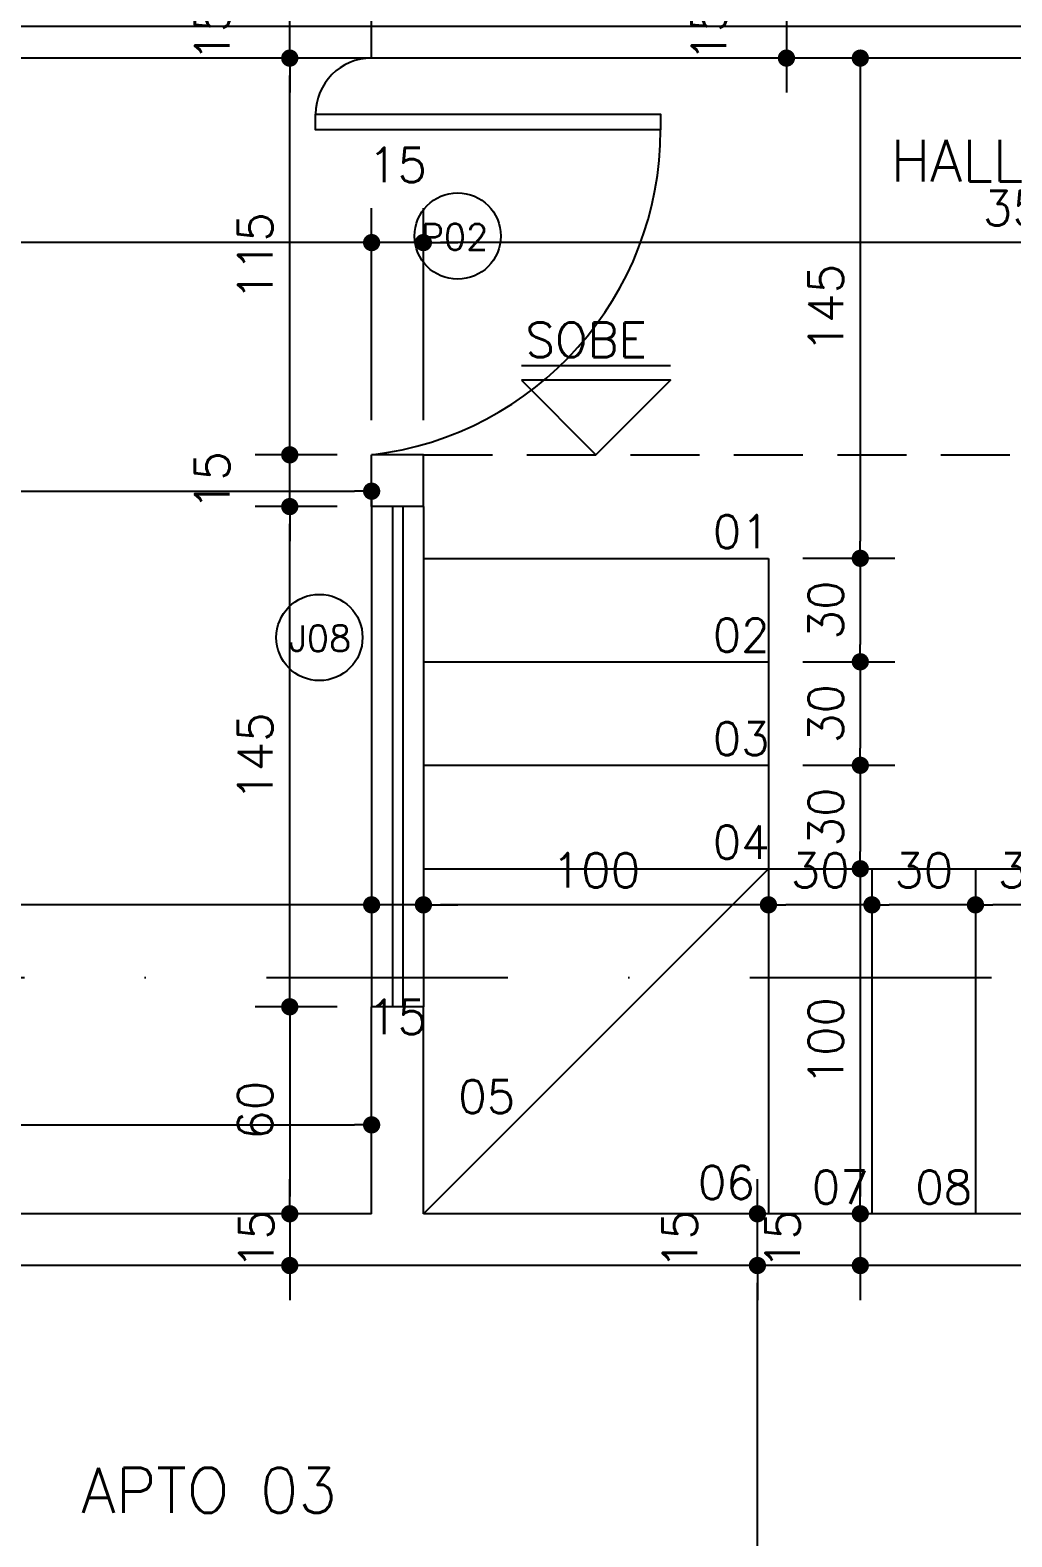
# Model space of a CAD drawing. Header units: inches. Extents: x 580771 to 672494, y 7715997 to 7829530.
# Drawn here: x 653098.2 to 653382.7, y 7728290 to 7728726.7 of the extents above; entities that cross this region are included whole.
import ezdxf

# ---------------------------------------------------------------- set-up
doc = ezdxf.new("R2010")
doc.units = ezdxf.units.IN
doc.header["$MEASUREMENT"] = 0
doc.header["$PDMODE"] = 2
doc.linetypes.add('DASHDOTX2', pattern=[2, 1, -0.5, 0, -0.5])
doc.linetypes.add('DASHED2', pattern=[0.375, 0.25, -0.125])
for name, color, linetype in [('04', 4, 'Continuous'), ('1-ARQ-2', 2, 'Continuous'), ('ARQ-2', 2, 'Continuous'), ('Layer1', 1, 'Continuous'), ('Layer3', 3, 'Continuous'), ('NIVEL', 2, 'Continuous'), ('P01', 1, 'Continuous'), ('P02', 2, 'Continuous'), ('parede', 6, 'Continuous'), ('SIMBOLOS', 2, 'Continuous'), ('TEXTO-1', 2, 'Continuous'), ('VEGETAÇÃO1', 96, 'Continuous')]:
    doc.layers.add(name, color=color, linetype=linetype)
doc.styles.add('R80E50', font='romans.shx', dxfattribs={"height": 10})
doc.styles.add('ROMANS', font='romans', dxfattribs={"height": 0.2})
doc.dimstyles.new('ARQ50', dxfattribs={"dimscale": 50, "dimtxt": 10, "dimasz": 0.1, "dimexe": 0.2, "dimexo": 0.2, "dimgap": 0.1, "dimtad": 1, "dimdec": 0, "dimzin": 12, "dimdsep": 46, "dimtxsty": 'R80E50', "dimblk1": 'DOT', "dimblk2": 'DOT', "dimsah": 1, "dimcen": 0.4, "dimclrd": 15, "dimclre": 15, "dimclrt": 3, "dimadec": 0, "dimazin": 0, "dimtfac": 1, "dimtdec": 0, "dimtmove": 2, "dimatfit": 3, "dimldrblk": 'DOT', "dimfxl": 0.2, "dimtolj": 1, "dimtzin": 12, "dimarcsym": 0})
pattern_1 = [(37.5, (-15995.2145, 6522.265), (-0.3149667905, 9.634118845), [0, -7.6, 0, -8.5, 0, -8.125]), (7.5, (-15995.215, 6522.265), (8.848883526, 14.110730326), [0, -4.1, 0, -6.85, 0, -2.625]), (327.5, (-16001.3645, 6522.265), (15.570709309, 0.028295268), [0, -2.5, 0, -9, 0, -11.75]), (317.5, (-16001.365, 6522.265), (15.030633023, 4.388377825), [0, -1.25, 0, -5.9, 0, -6.75])]

# ---------------------------------------------------------------- blocks, each defined once
blk = doc.blocks.new('_DOT')
at = {"color": 0, "linetype": 'ByBlock'}
blk.add_line((-0.5, 0), (-1, 0), dxfattribs=at)
at = {"color": 0, "linetype": 'ByBlock', "const_width": 0.5}
blk.add_lwpolyline([(-0.25, 0, 1), (0.25, 0, 1)], format="xyb", close=True, dxfattribs=at)
blk = doc.blocks.new('*D175')
at = {"color": 15, "lineweight": -2, "transparency": 16777216}
for p, q in [((653212.19, 7728613.61), (653212.19, 7728675.13)), ((653562.19, 7728648.61), (653562.19, 7728675.13)), ((653557.19, 7728665.13), (653217.19, 7728665.13))]:
    blk.add_line(p, q, dxfattribs=at)
at = {"layer": 'Defpoints', "color": 0, "transparency": 16777216}
for p in [(653212.19, 7728665.13), (653562.19, 7728638.61), (653212.19, 7728603.61)]:
    blk.add_point(p, dxfattribs=at)
at = {"color": 15, "lineweight": -2, "transparency": 16777216, "xscale": 5, "yscale": 5, "zscale": 5, "rotation": 180}
blk.add_blockref('_DOT', (653212.19, 7728665.13), dxfattribs=at)
at = {"color": 15, "lineweight": -2, "transparency": 16777216, "xscale": 5, "yscale": 5, "zscale": 5}
blk.add_blockref('_DOT', (653562.19, 7728665.13), dxfattribs=at)
at = {"color": 3, "transparency": 16777216, "insert": (653387.19, 7728675.13), "char_height": 10, "attachment_point": 5, "style": 'R80E50'}
blk.add_mtext('\\A1;350', dxfattribs=at)
blk = doc.blocks.new('*D176')
at = {"color": 15, "lineweight": -2, "transparency": 16777216}
for p, q in [((653197.19, 7728613.61), (653197.19, 7728675.13)), ((653212.19, 7728613.61), (653212.19, 7728675.13)), ((653192.19, 7728665.13), (653187.19, 7728665.13)), ((653212.19, 7728665.13), (653197.19, 7728665.13)), ((653217.19, 7728665.13), (653222.19, 7728665.13))]:
    blk.add_line(p, q, dxfattribs=at)
at = {"layer": 'Defpoints', "color": 0, "transparency": 16777216}
for p in [(653197.19, 7728665.13), (653197.19, 7728603.61), (653212.19, 7728603.61)]:
    blk.add_point(p, dxfattribs=at)
at = {"color": 15, "lineweight": -2, "transparency": 16777216, "xscale": 5, "yscale": 5, "zscale": 5}
blk.add_blockref('_DOT', (653197.19, 7728665.13), dxfattribs=at)
at = {"color": 15, "lineweight": -2, "transparency": 16777216, "xscale": 5, "yscale": 5, "zscale": 5, "rotation": 180}
blk.add_blockref('_DOT', (653212.19, 7728665.13), dxfattribs=at)
at = {"color": 3, "transparency": 16777216, "insert": (653204.69, 7728687.63), "char_height": 10, "attachment_point": 5, "style": 'R80E50'}
blk.add_mtext('\\A1;15', dxfattribs=at)
blk = doc.blocks.new('*D177')
at = {"color": 15, "lineweight": -2, "transparency": 16777216}
for p, q in [((652697.19, 7728613.61), (652697.19, 7728675.13)), ((653197.19, 7728613.61), (653197.19, 7728675.13)), ((653192.19, 7728665.13), (652702.19, 7728665.13))]:
    blk.add_line(p, q, dxfattribs=at)
at = {"layer": 'Defpoints', "color": 0, "transparency": 16777216}
for p in [(652697.19, 7728665.13), (652697.19, 7728603.61), (653197.19, 7728603.61)]:
    blk.add_point(p, dxfattribs=at)
at = {"color": 15, "lineweight": -2, "transparency": 16777216, "xscale": 5, "yscale": 5, "zscale": 5, "rotation": 180}
blk.add_blockref('_DOT', (652697.19, 7728665.13), dxfattribs=at)
at = {"color": 15, "lineweight": -2, "transparency": 16777216, "xscale": 5, "yscale": 5, "zscale": 5}
blk.add_blockref('_DOT', (653197.19, 7728665.13), dxfattribs=at)
at = {"color": 3, "transparency": 16777216, "insert": (652947.19, 7728675.13), "char_height": 10, "attachment_point": 5, "style": 'R80E50'}
blk.add_mtext('\\A1;500', dxfattribs=at)
blk = doc.blocks.new('*D178')
at = {"layer": 'Defpoints', "color": 0, "transparency": 16777216}
for p in [(653562.19, 7728727.9), (652697.19, 7728696.44), (653562.19, 7728681.44)]:
    blk.add_point(p, dxfattribs=at)
at = {"layer": 'NIVEL', "color": 15, "lineweight": -2, "transparency": 16777216}
for p, q in [((652697.19, 7728706.44), (652697.19, 7728737.9)), ((653562.19, 7728691.44), (653562.19, 7728737.9)), ((652702.19, 7728727.9), (653557.19, 7728727.9))]:
    blk.add_line(p, q, dxfattribs=at)
at = {"layer": 'NIVEL', "color": 15, "lineweight": -2, "transparency": 16777216, "xscale": 5, "yscale": 5, "zscale": 5, "rotation": 180}
blk.add_blockref('_DOT', (652697.19, 7728727.9), dxfattribs=at)
at = {"layer": 'NIVEL', "color": 15, "lineweight": -2, "transparency": 16777216, "xscale": 5, "yscale": 5, "zscale": 5}
blk.add_blockref('_DOT', (653562.19, 7728727.9), dxfattribs=at)
at = {"layer": 'NIVEL', "color": 3, "transparency": 16777216, "insert": (653129.69, 7728737.9), "char_height": 10, "attachment_point": 5, "style": 'R80E50'}
blk.add_mtext('\\A1;865', dxfattribs=at)
blk = doc.blocks.new('*D112')
at = {"layer": 'Defpoints', "color": 0, "transparency": 16777216}
for p in [(653212.19, 7728478.61), (653312.19, 7728478.61), (653212.19, 7728473.16)]:
    blk.add_point(p, dxfattribs=at)
at = {"layer": 'NIVEL', "color": 15, "lineweight": -2, "transparency": 16777216}
for p, q in [((653307.19, 7728473.16), (653217.19, 7728473.16)), ((653212.19, 7728468.61), (653212.19, 7728463.16)), ((653312.19, 7728468.61), (653312.19, 7728463.16))]:
    blk.add_line(p, q, dxfattribs=at)
at = {"layer": 'NIVEL', "color": 15, "lineweight": -2, "transparency": 16777216, "xscale": 5, "yscale": 5, "zscale": 5, "rotation": 180}
blk.add_blockref('_DOT', (653212.19, 7728473.16), dxfattribs=at)
at = {"layer": 'NIVEL', "color": 15, "lineweight": -2, "transparency": 16777216, "xscale": 5, "yscale": 5, "zscale": 5}
blk.add_blockref('_DOT', (653312.19, 7728473.16), dxfattribs=at)
at = {"layer": 'NIVEL', "color": 3, "transparency": 16777216, "insert": (653262.19, 7728483.16), "char_height": 10, "attachment_point": 5, "style": 'R80E50'}
blk.add_mtext('\\A1;100', dxfattribs=at)
blk = doc.blocks.new('*D113')
at = {"layer": 'Defpoints', "color": 0, "transparency": 16777216}
for p in [(653197.19, 7728478.61), (653212.19, 7728478.61), (653197.19, 7728473.16)]:
    blk.add_point(p, dxfattribs=at)
at = {"layer": 'NIVEL', "color": 15, "lineweight": -2, "transparency": 16777216}
for p, q in [((653192.19, 7728473.16), (653187.19, 7728473.16)), ((653212.19, 7728473.16), (653197.19, 7728473.16)), ((653217.19, 7728473.16), (653222.19, 7728473.16)), ((653197.19, 7728468.61), (653197.19, 7728463.16)), ((653212.19, 7728468.61), (653212.19, 7728463.16))]:
    blk.add_line(p, q, dxfattribs=at)
at = {"layer": 'NIVEL', "color": 15, "lineweight": -2, "transparency": 16777216, "xscale": 5, "yscale": 5, "zscale": 5}
blk.add_blockref('_DOT', (653197.19, 7728473.16), dxfattribs=at)
at = {"layer": 'NIVEL', "color": 15, "lineweight": -2, "transparency": 16777216, "xscale": 5, "yscale": 5, "zscale": 5, "rotation": 180}
blk.add_blockref('_DOT', (653212.19, 7728473.16), dxfattribs=at)
at = {"layer": 'NIVEL', "color": 3, "transparency": 16777216, "insert": (653204.69, 7728440.66), "char_height": 10, "attachment_point": 5, "style": 'R80E50'}
blk.add_mtext('\\A1;15', dxfattribs=at)
blk = doc.blocks.new('*D114')
at = {"layer": 'Defpoints', "color": 0, "transparency": 16777216}
for p in [(653197.19, 7728478.61), (652697.19, 7728473.16), (652697.19, 7728383.61)]:
    blk.add_point(p, dxfattribs=at)
at = {"layer": 'NIVEL', "color": 15, "lineweight": -2, "transparency": 16777216}
for p, q in [((652697.19, 7728393.61), (652697.19, 7728483.16)), ((653192.19, 7728473.16), (652702.19, 7728473.16)), ((653197.19, 7728468.61), (653197.19, 7728463.16))]:
    blk.add_line(p, q, dxfattribs=at)
at = {"layer": 'NIVEL', "color": 15, "lineweight": -2, "transparency": 16777216, "xscale": 5, "yscale": 5, "zscale": 5, "rotation": 180}
blk.add_blockref('_DOT', (652697.19, 7728473.16), dxfattribs=at)
at = {"layer": 'NIVEL', "color": 15, "lineweight": -2, "transparency": 16777216, "xscale": 5, "yscale": 5, "zscale": 5}
blk.add_blockref('_DOT', (653197.19, 7728473.16), dxfattribs=at)
at = {"layer": 'NIVEL', "color": 3, "transparency": 16777216, "insert": (652947.19, 7728483.16), "char_height": 10, "attachment_point": 5, "style": 'R80E50'}
blk.add_mtext('\\A1;500', dxfattribs=at)
blk = doc.blocks.new('*D143')
at = {"layer": 'Defpoints', "color": 0, "transparency": 16777216}
for p in [(653372.19, 7728483.61), (653402.19, 7728483.61), (653372.19, 7728473.16)]:
    blk.add_point(p, dxfattribs=at)
at = {"layer": 'NIVEL', "color": 15, "lineweight": -2, "transparency": 16777216}
for p, q in [((653372.19, 7728473.61), (653372.19, 7728463.16)), ((653397.19, 7728473.16), (653377.19, 7728473.16)), ((653402.19, 7728473.61), (653402.19, 7728463.16))]:
    blk.add_line(p, q, dxfattribs=at)
at = {"layer": 'NIVEL', "color": 15, "lineweight": -2, "transparency": 16777216, "xscale": 5, "yscale": 5, "zscale": 5, "rotation": 180}
blk.add_blockref('_DOT', (653372.19, 7728473.16), dxfattribs=at)
at = {"layer": 'NIVEL', "color": 15, "lineweight": -2, "transparency": 16777216, "xscale": 5, "yscale": 5, "zscale": 5}
blk.add_blockref('_DOT', (653402.19, 7728473.16), dxfattribs=at)
at = {"layer": 'NIVEL', "color": 3, "transparency": 16777216, "insert": (653387.19, 7728483.16), "char_height": 10, "attachment_point": 5, "style": 'R80E50'}
blk.add_mtext('\\A1;30', dxfattribs=at)
blk = doc.blocks.new('*D144')
at = {"layer": 'Defpoints', "color": 0, "transparency": 16777216}
for p in [(653342.19, 7728483.61), (653372.19, 7728483.61), (653342.19, 7728473.16)]:
    blk.add_point(p, dxfattribs=at)
at = {"layer": 'NIVEL', "color": 15, "lineweight": -2, "transparency": 16777216}
for p, q in [((653342.19, 7728473.61), (653342.19, 7728463.16)), ((653367.19, 7728473.16), (653347.19, 7728473.16)), ((653372.19, 7728473.61), (653372.19, 7728463.16))]:
    blk.add_line(p, q, dxfattribs=at)
at = {"layer": 'NIVEL', "color": 15, "lineweight": -2, "transparency": 16777216, "xscale": 5, "yscale": 5, "zscale": 5, "rotation": 180}
blk.add_blockref('_DOT', (653342.19, 7728473.16), dxfattribs=at)
at = {"layer": 'NIVEL', "color": 15, "lineweight": -2, "transparency": 16777216, "xscale": 5, "yscale": 5, "zscale": 5}
blk.add_blockref('_DOT', (653372.19, 7728473.16), dxfattribs=at)
at = {"layer": 'NIVEL', "color": 3, "transparency": 16777216, "insert": (653357.19, 7728483.16), "char_height": 10, "attachment_point": 5, "style": 'R80E50'}
blk.add_mtext('\\A1;30', dxfattribs=at)
blk = doc.blocks.new('*D145')
at = {"layer": 'Defpoints', "color": 0, "transparency": 16777216}
for p in [(653312.19, 7728483.61), (653342.19, 7728483.61), (653312.19, 7728473.16)]:
    blk.add_point(p, dxfattribs=at)
at = {"layer": 'NIVEL', "color": 15, "lineweight": -2, "transparency": 16777216}
for p, q in [((653312.19, 7728473.61), (653312.19, 7728463.16)), ((653337.19, 7728473.16), (653317.19, 7728473.16)), ((653342.19, 7728473.61), (653342.19, 7728463.16))]:
    blk.add_line(p, q, dxfattribs=at)
at = {"layer": 'NIVEL', "color": 15, "lineweight": -2, "transparency": 16777216, "xscale": 5, "yscale": 5, "zscale": 5, "rotation": 180}
blk.add_blockref('_DOT', (653312.19, 7728473.16), dxfattribs=at)
at = {"layer": 'NIVEL', "color": 15, "lineweight": -2, "transparency": 16777216, "xscale": 5, "yscale": 5, "zscale": 5}
blk.add_blockref('_DOT', (653342.19, 7728473.16), dxfattribs=at)
at = {"layer": 'NIVEL', "color": 3, "transparency": 16777216, "insert": (653327.19, 7728483.16), "char_height": 10, "attachment_point": 5, "style": 'R80E50'}
blk.add_mtext('\\A1;30', dxfattribs=at)
blk = doc.blocks.new('*D1073')
at = {"layer": 'Defpoints', "color": 0, "transparency": 16777216}
for p in [(653332.19, 7728733.61), (653317.41, 7728718.61), (653332.19, 7728718.61)]:
    blk.add_point(p, dxfattribs=at)
at = {"layer": 'NIVEL', "color": 15, "lineweight": -2, "transparency": 16777216}
for p, q in [((653317.41, 7728738.61), (653317.41, 7728743.61)), ((653322.19, 7728733.61), (653307.41, 7728733.61)), ((653317.41, 7728733.61), (653317.41, 7728718.61)), ((653322.19, 7728718.61), (653307.41, 7728718.61)), ((653317.41, 7728713.61), (653317.41, 7728708.61))]:
    blk.add_line(p, q, dxfattribs=at)
at = {"layer": 'NIVEL', "color": 15, "lineweight": -2, "transparency": 16777216, "xscale": 5, "yscale": 5, "zscale": 5}
for p, rotation in [((653317.41, 7728733.61), 270), ((653317.41, 7728718.61), 90)]:
    blk.add_blockref('_DOT', p, dxfattribs=dict(at, rotation=rotation))
at = {"layer": 'NIVEL', "color": 3, "transparency": 16777216, "insert": (653294.91, 7728726.11), "char_height": 10, "attachment_point": 5, "rotation": 90, "style": 'R80E50'}
blk.add_mtext('\\A1;15', dxfattribs=at)
blk = doc.blocks.new('*D1074')
at = {"layer": 'Defpoints', "color": 0, "transparency": 16777216}
for p in [(653353.6, 7728718.61), (653312.19, 7728573.61), (653338.82, 7728573.61)]:
    blk.add_point(p, dxfattribs=at)
at = {"layer": 'NIVEL', "color": 15, "lineweight": -2, "transparency": 16777216}
for p, q in [((653343.6, 7728718.61), (653328.82, 7728718.61)), ((653338.82, 7728713.61), (653338.82, 7728578.61)), ((653322.19, 7728573.61), (653348.82, 7728573.61))]:
    blk.add_line(p, q, dxfattribs=at)
at = {"layer": 'NIVEL', "color": 15, "lineweight": -2, "transparency": 16777216, "xscale": 5, "yscale": 5, "zscale": 5}
for p, rotation in [((653338.82, 7728718.61), 90), ((653338.82, 7728573.61), 270)]:
    blk.add_blockref('_DOT', p, dxfattribs=dict(at, rotation=rotation))
at = {"layer": 'NIVEL', "color": 3, "transparency": 16777216, "insert": (653328.82, 7728646.11), "char_height": 10, "attachment_point": 5, "rotation": 90, "style": 'R80E50'}
blk.add_mtext('\\A1;145', dxfattribs=at)
blk = doc.blocks.new('*D1075')
at = {"layer": 'Defpoints', "color": 0, "transparency": 16777216}
for p in [(653312.19, 7728573.61), (653312.19, 7728543.61), (653338.82, 7728543.61)]:
    blk.add_point(p, dxfattribs=at)
at = {"layer": 'NIVEL', "color": 15, "lineweight": -2, "transparency": 16777216}
for p, q in [((653322.19, 7728573.61), (653348.82, 7728573.61)), ((653338.82, 7728568.61), (653338.82, 7728548.61)), ((653322.19, 7728543.61), (653348.82, 7728543.61))]:
    blk.add_line(p, q, dxfattribs=at)
at = {"layer": 'NIVEL', "color": 15, "lineweight": -2, "transparency": 16777216, "xscale": 5, "yscale": 5, "zscale": 5}
for p, rotation in [((653338.82, 7728573.61), 90), ((653338.82, 7728543.61), 270)]:
    blk.add_blockref('_DOT', p, dxfattribs=dict(at, rotation=rotation))
at = {"layer": 'NIVEL', "color": 3, "transparency": 16777216, "insert": (653328.82, 7728558.61), "char_height": 10, "attachment_point": 5, "rotation": 90, "style": 'R80E50'}
blk.add_mtext('\\A1;30', dxfattribs=at)
blk = doc.blocks.new('*D1076')
at = {"layer": 'Defpoints', "color": 0, "transparency": 16777216}
for p in [(653312.19, 7728543.61), (653312.19, 7728513.61), (653338.82, 7728513.61)]:
    blk.add_point(p, dxfattribs=at)
at = {"layer": 'NIVEL', "color": 15, "lineweight": -2, "transparency": 16777216}
for p, q in [((653322.19, 7728543.61), (653348.82, 7728543.61)), ((653338.82, 7728538.61), (653338.82, 7728518.61)), ((653322.19, 7728513.61), (653348.82, 7728513.61))]:
    blk.add_line(p, q, dxfattribs=at)
at = {"layer": 'NIVEL', "color": 15, "lineweight": -2, "transparency": 16777216, "xscale": 5, "yscale": 5, "zscale": 5}
for p, rotation in [((653338.82, 7728543.61), 90), ((653338.82, 7728513.61), 270)]:
    blk.add_blockref('_DOT', p, dxfattribs=dict(at, rotation=rotation))
at = {"layer": 'NIVEL', "color": 3, "transparency": 16777216, "insert": (653328.82, 7728528.61), "char_height": 10, "attachment_point": 5, "rotation": 90, "style": 'R80E50'}
blk.add_mtext('\\A1;30', dxfattribs=at)
blk = doc.blocks.new('*D1077')
at = {"layer": 'Defpoints', "color": 0, "transparency": 16777216}
for p in [(653312.19, 7728513.61), (653312.19, 7728483.61), (653338.82, 7728483.61)]:
    blk.add_point(p, dxfattribs=at)
at = {"layer": 'NIVEL', "color": 15, "lineweight": -2, "transparency": 16777216}
for p, q in [((653322.19, 7728513.61), (653348.82, 7728513.61)), ((653338.82, 7728508.61), (653338.82, 7728488.61)), ((653322.19, 7728483.61), (653348.82, 7728483.61))]:
    blk.add_line(p, q, dxfattribs=at)
at = {"layer": 'NIVEL', "color": 15, "lineweight": -2, "transparency": 16777216, "xscale": 5, "yscale": 5, "zscale": 5}
for p, rotation in [((653338.82, 7728513.61), 90), ((653338.82, 7728483.61), 270)]:
    blk.add_blockref('_DOT', p, dxfattribs=dict(at, rotation=rotation))
at = {"layer": 'NIVEL', "color": 3, "transparency": 16777216, "insert": (653328.82, 7728498.61), "char_height": 10, "attachment_point": 5, "rotation": 90, "style": 'R80E50'}
blk.add_mtext('\\A1;30', dxfattribs=at)
blk = doc.blocks.new('*D1078')
at = {"layer": 'Defpoints', "color": 0, "transparency": 16777216}
for p in [(653312.19, 7728483.61), (653338.82, 7728383.61), (653342.19, 7728383.61)]:
    blk.add_point(p, dxfattribs=at)
at = {"layer": 'NIVEL', "color": 15, "lineweight": -2, "transparency": 16777216}
for p, q in [((653322.19, 7728483.61), (653348.82, 7728483.61)), ((653338.82, 7728478.61), (653338.82, 7728388.61)), ((653332.19, 7728383.61), (653328.82, 7728383.61))]:
    blk.add_line(p, q, dxfattribs=at)
at = {"layer": 'NIVEL', "color": 15, "lineweight": -2, "transparency": 16777216, "xscale": 5, "yscale": 5, "zscale": 5}
for p, rotation in [((653338.82, 7728483.61), 90), ((653338.82, 7728383.61), 270)]:
    blk.add_blockref('_DOT', p, dxfattribs=dict(at, rotation=rotation))
at = {"layer": 'NIVEL', "color": 3, "transparency": 16777216, "insert": (653328.82, 7728433.61), "char_height": 10, "attachment_point": 5, "rotation": 90, "style": 'R80E50'}
blk.add_mtext('\\A1;100', dxfattribs=at)
blk = doc.blocks.new('*D1079')
at = {"layer": 'Defpoints', "color": 0, "transparency": 16777216}
for p in [(653342.19, 7728383.61), (653338.82, 7728368.61), (653342.19, 7728368.61)]:
    blk.add_point(p, dxfattribs=at)
at = {"layer": 'NIVEL', "color": 15, "lineweight": -2, "transparency": 16777216}
for p, q in [((653338.82, 7728388.61), (653338.82, 7728393.61)), ((653332.19, 7728383.61), (653328.82, 7728383.61)), ((653338.82, 7728383.61), (653338.82, 7728368.61)), ((653332.19, 7728368.61), (653328.82, 7728368.61)), ((653338.82, 7728363.61), (653338.82, 7728358.61))]:
    blk.add_line(p, q, dxfattribs=at)
at = {"layer": 'NIVEL', "color": 15, "lineweight": -2, "transparency": 16777216, "xscale": 5, "yscale": 5, "zscale": 5}
for p, rotation in [((653338.82, 7728383.61), 270), ((653338.82, 7728368.61), 90)]:
    blk.add_blockref('_DOT', p, dxfattribs=dict(at, rotation=rotation))
at = {"layer": 'NIVEL', "color": 3, "transparency": 16777216, "insert": (653316.32, 7728376.11), "char_height": 10, "attachment_point": 5, "rotation": 90, "style": 'R80E50'}
blk.add_mtext('\\A1;15', dxfattribs=at)
blk = doc.blocks.new('*D1081')
at = {"layer": 'Defpoints', "color": 0, "transparency": 16777216}
for p in [(653197.19, 7728443.61), (653173.46, 7728383.61), (653197.19, 7728383.61)]:
    blk.add_point(p, dxfattribs=at)
at = {"layer": 'NIVEL', "color": 15, "lineweight": -2, "transparency": 16777216}
for p, q in [((653187.19, 7728443.61), (653163.46, 7728443.61)), ((653173.46, 7728438.61), (653173.46, 7728388.61)), ((653187.19, 7728383.61), (653163.46, 7728383.61))]:
    blk.add_line(p, q, dxfattribs=at)
at = {"layer": 'NIVEL', "color": 15, "lineweight": -2, "transparency": 16777216, "xscale": 5, "yscale": 5, "zscale": 5}
for p, rotation in [((653173.46, 7728443.61), 90), ((653173.46, 7728383.61), 270)]:
    blk.add_blockref('_DOT', p, dxfattribs=dict(at, rotation=rotation))
at = {"layer": 'NIVEL', "color": 3, "transparency": 16777216, "insert": (653163.46, 7728413.61), "char_height": 10, "attachment_point": 5, "rotation": 90, "style": 'R80E50'}
blk.add_mtext('\\A1;60', dxfattribs=at)
blk = doc.blocks.new('*D1082')
at = {"layer": 'Defpoints', "color": 0, "transparency": 16777216}
for p in [(653197.19, 7728383.61), (653173.46, 7728368.61), (653173.46, 7728368.61)]:
    blk.add_point(p, dxfattribs=at)
at = {"layer": 'NIVEL', "color": 15, "lineweight": -2, "transparency": 16777216}
for p, q in [((653173.46, 7728388.61), (653173.46, 7728393.61)), ((653187.19, 7728383.61), (653163.46, 7728383.61)), ((653173.46, 7728383.61), (653173.46, 7728368.61)), ((653183.46, 7728368.61), (653183.46, 7728368.61)), ((653173.46, 7728363.61), (653173.46, 7728358.61))]:
    blk.add_line(p, q, dxfattribs=at)
at = {"layer": 'NIVEL', "color": 15, "lineweight": -2, "transparency": 16777216, "xscale": 5, "yscale": 5, "zscale": 5}
for p, rotation in [((653173.46, 7728383.61), 270), ((653173.46, 7728368.61), 90)]:
    blk.add_blockref('_DOT', p, dxfattribs=dict(at, rotation=rotation))
at = {"layer": 'NIVEL', "color": 3, "transparency": 16777216, "insert": (653163.76, 7728376.11), "char_height": 10, "attachment_point": 5, "rotation": 90, "style": 'R80E50'}
blk.add_mtext('\\A1;15', dxfattribs=at)
blk = doc.blocks.new('*D1083')
at = {"layer": 'Defpoints', "color": 0, "transparency": 16777216}
for p in [(653173.46, 7728588.61), (653197.19, 7728588.61), (653197.19, 7728443.61)]:
    blk.add_point(p, dxfattribs=at)
at = {"layer": 'NIVEL', "color": 15, "lineweight": -2, "transparency": 16777216}
for p, q in [((653187.19, 7728588.61), (653163.46, 7728588.61)), ((653173.46, 7728448.61), (653173.46, 7728583.61)), ((653187.19, 7728443.61), (653163.46, 7728443.61))]:
    blk.add_line(p, q, dxfattribs=at)
at = {"layer": 'NIVEL', "color": 15, "lineweight": -2, "transparency": 16777216, "xscale": 5, "yscale": 5, "zscale": 5}
for p, rotation in [((653173.46, 7728588.61), 90), ((653173.46, 7728443.61), 270)]:
    blk.add_blockref('_DOT', p, dxfattribs=dict(at, rotation=rotation))
at = {"layer": 'NIVEL', "color": 3, "transparency": 16777216, "insert": (653163.46, 7728516.11), "char_height": 10, "attachment_point": 5, "rotation": 90, "style": 'R80E50'}
blk.add_mtext('\\A1;145', dxfattribs=at)
blk = doc.blocks.new('*D1084')
at = {"layer": 'Defpoints', "color": 0, "transparency": 16777216}
for p in [(653173.46, 7728603.61), (653197.19, 7728603.61), (653197.19, 7728588.61)]:
    blk.add_point(p, dxfattribs=at)
at = {"layer": 'NIVEL', "color": 15, "lineweight": -2, "transparency": 16777216}
for p, q in [((653173.46, 7728608.61), (653173.46, 7728613.61)), ((653187.19, 7728603.61), (653163.46, 7728603.61)), ((653173.46, 7728588.61), (653173.46, 7728603.61)), ((653187.19, 7728588.61), (653163.46, 7728588.61)), ((653173.46, 7728583.61), (653173.46, 7728578.61))]:
    blk.add_line(p, q, dxfattribs=at)
at = {"layer": 'NIVEL', "color": 15, "lineweight": -2, "transparency": 16777216, "xscale": 5, "yscale": 5, "zscale": 5}
for p, rotation in [((653173.46, 7728603.61), 270), ((653173.46, 7728588.61), 90)]:
    blk.add_blockref('_DOT', p, dxfattribs=dict(at, rotation=rotation))
at = {"layer": 'NIVEL', "color": 3, "transparency": 16777216, "insert": (653150.96, 7728596.11), "char_height": 10, "attachment_point": 5, "rotation": 90, "style": 'R80E50'}
blk.add_mtext('\\A1;15', dxfattribs=at)
blk = doc.blocks.new('*D1085')
at = {"layer": 'Defpoints', "color": 0, "transparency": 16777216}
for p in [(653173.46, 7728718.61), (653197.19, 7728718.61), (653197.19, 7728603.61)]:
    blk.add_point(p, dxfattribs=at)
at = {"layer": 'NIVEL', "color": 15, "lineweight": -2, "transparency": 16777216}
for p, q in [((653187.19, 7728718.61), (653163.46, 7728718.61)), ((653173.46, 7728608.61), (653173.46, 7728713.61)), ((653187.19, 7728603.61), (653163.46, 7728603.61))]:
    blk.add_line(p, q, dxfattribs=at)
at = {"layer": 'NIVEL', "color": 15, "lineweight": -2, "transparency": 16777216, "xscale": 5, "yscale": 5, "zscale": 5}
for p, rotation in [((653173.46, 7728718.61), 90), ((653173.46, 7728603.61), 270)]:
    blk.add_blockref('_DOT', p, dxfattribs=dict(at, rotation=rotation))
at = {"layer": 'NIVEL', "color": 3, "transparency": 16777216, "insert": (653163.46, 7728661.11), "char_height": 10, "attachment_point": 5, "rotation": 90, "style": 'R80E50'}
blk.add_mtext('\\A1;115', dxfattribs=at)
blk = doc.blocks.new('*D1086')
at = {"layer": 'Defpoints', "color": 0, "transparency": 16777216}
for p in [(653173.46, 7728733.61), (653197.19, 7728733.61), (653197.19, 7728718.61)]:
    blk.add_point(p, dxfattribs=at)
at = {"layer": 'NIVEL', "color": 15, "lineweight": -2, "transparency": 16777216}
for p, q in [((653173.46, 7728738.61), (653173.46, 7728743.61)), ((653187.19, 7728733.61), (653163.46, 7728733.61)), ((653173.46, 7728718.61), (653173.46, 7728733.61)), ((653187.19, 7728718.61), (653163.46, 7728718.61)), ((653173.46, 7728713.61), (653173.46, 7728708.61))]:
    blk.add_line(p, q, dxfattribs=at)
at = {"layer": 'NIVEL', "color": 15, "lineweight": -2, "transparency": 16777216, "xscale": 5, "yscale": 5, "zscale": 5}
for p, rotation in [((653173.46, 7728733.61), 270), ((653173.46, 7728718.61), 90)]:
    blk.add_blockref('_DOT', p, dxfattribs=dict(at, rotation=rotation))
at = {"layer": 'NIVEL', "color": 3, "transparency": 16777216, "insert": (653150.96, 7728726.11), "char_height": 10, "attachment_point": 5, "rotation": 90, "style": 'R80E50'}
blk.add_mtext('\\A1;15', dxfattribs=at)
blk = doc.blocks.new('*D1181')
at = {"layer": 'Defpoints', "color": 0, "transparency": 16777216}
for p in [(653309, 7728368.61), (653382.74, 7728368.61), (653332.74, 7728033.61)]:
    blk.add_point(p, dxfattribs=at)
at = {"layer": 'NIVEL', "color": 15, "lineweight": -2, "transparency": 16777216}
for p, q in [((653372.74, 7728368.61), (653299, 7728368.61)), ((653309, 7728038.61), (653309, 7728363.61)), ((653322.74, 7728033.61), (653299, 7728033.61))]:
    blk.add_line(p, q, dxfattribs=at)
at = {"layer": 'NIVEL', "color": 15, "lineweight": -2, "transparency": 16777216, "xscale": 5, "yscale": 5, "zscale": 5}
for p, rotation in [((653309, 7728368.61), 90), ((653309, 7728033.61), 270)]:
    blk.add_blockref('_DOT', p, dxfattribs=dict(at, rotation=rotation))
at = {"layer": 'NIVEL', "color": 3, "transparency": 16777216, "insert": (653299, 7728201.11), "char_height": 10, "attachment_point": 5, "rotation": 90, "style": 'R80E50'}
blk.add_mtext('\\A1;335', dxfattribs=at)
blk = doc.blocks.new('*D1182')
at = {"layer": 'Defpoints', "color": 0, "transparency": 16777216}
for p in [(653309, 7728383.61), (653382.74, 7728383.61), (653382.74, 7728368.61)]:
    blk.add_point(p, dxfattribs=at)
at = {"layer": 'NIVEL', "color": 15, "lineweight": -2, "transparency": 16777216}
for p, q in [((653309, 7728388.61), (653309, 7728393.61)), ((653372.74, 7728383.61), (653299, 7728383.61)), ((653309, 7728368.61), (653309, 7728383.61)), ((653372.74, 7728368.61), (653299, 7728368.61)), ((653309, 7728363.61), (653309, 7728358.61))]:
    blk.add_line(p, q, dxfattribs=at)
at = {"layer": 'NIVEL', "color": 15, "lineweight": -2, "transparency": 16777216, "xscale": 5, "yscale": 5, "zscale": 5}
for p, rotation in [((653309, 7728383.61), 270), ((653309, 7728368.61), 90)]:
    blk.add_blockref('_DOT', p, dxfattribs=dict(at, rotation=rotation))
at = {"layer": 'NIVEL', "color": 3, "transparency": 16777216, "insert": (653286.5, 7728376.11), "char_height": 10, "attachment_point": 5, "rotation": 90, "style": 'R80E50'}
blk.add_mtext('\\A1;15', dxfattribs=at)
blk = doc.blocks.new('*D1411')
at = {"layer": 'Defpoints', "color": 0, "transparency": 16777216}
for p in [(653197.19, 7728409.38), (652264.91, 7728383.61), (653197.19, 7728383.61)]:
    blk.add_point(p, dxfattribs=at)
at = {"layer": 'NIVEL', "color": 15, "lineweight": -2, "transparency": 16777216}
for p, q in [((652264.91, 7728393.61), (652264.91, 7728419.38)), ((653197.19, 7728393.61), (653197.19, 7728419.38)), ((652269.91, 7728409.38), (653192.19, 7728409.38))]:
    blk.add_line(p, q, dxfattribs=at)
at = {"layer": 'NIVEL', "color": 15, "lineweight": -2, "transparency": 16777216, "xscale": 5, "yscale": 5, "zscale": 5, "rotation": 180}
blk.add_blockref('_DOT', (652264.91, 7728409.38), dxfattribs=at)
at = {"layer": 'NIVEL', "color": 15, "lineweight": -2, "transparency": 16777216, "xscale": 5, "yscale": 5, "zscale": 5}
blk.add_blockref('_DOT', (653197.19, 7728409.38), dxfattribs=at)
at = {"layer": 'NIVEL', "color": 3, "transparency": 16777216, "insert": (652731.05, 7728419.38), "char_height": 10, "attachment_point": 5, "style": 'R80E50'}
blk.add_mtext('\\A1;932', dxfattribs=at)
blk = doc.blocks.new('*D1416')
at = {"layer": 'Defpoints', "color": 0, "transparency": 16777216}
for p in [(653197.19, 7728603.61), (653197.19, 7728593.07), (652697.19, 7728383.61)]:
    blk.add_point(p, dxfattribs=at)
at = {"layer": 'NIVEL', "color": 15, "lineweight": -2, "transparency": 16777216}
for p, q in [((652697.19, 7728393.61), (652697.19, 7728603.07)), ((652702.19, 7728593.07), (653192.19, 7728593.07)), ((653197.19, 7728593.61), (653197.19, 7728583.07))]:
    blk.add_line(p, q, dxfattribs=at)
at = {"layer": 'NIVEL', "color": 15, "lineweight": -2, "transparency": 16777216, "xscale": 5, "yscale": 5, "zscale": 5, "rotation": 180}
blk.add_blockref('_DOT', (652697.19, 7728593.07), dxfattribs=at)
at = {"layer": 'NIVEL', "color": 15, "lineweight": -2, "transparency": 16777216, "xscale": 5, "yscale": 5, "zscale": 5}
blk.add_blockref('_DOT', (653197.19, 7728593.07), dxfattribs=at)
at = {"layer": 'NIVEL', "color": 3, "transparency": 16777216, "insert": (652947.19, 7728603.07), "char_height": 10, "attachment_point": 5, "style": 'R80E50'}
blk.add_mtext('\\A1;500', dxfattribs=at)

msp = doc.modelspace()

# ---------------------------------------------------------------- hatches: boundary and pattern name
at = {"layer": 'VEGETAÇÃO1'}
h = msp.add_hatch(dxfattribs=at)
h.set_pattern_fill('AR-SAND', color=256, scale=5, style=0)
h.set_pattern_definition(pattern_1)
h.paths.add_polyline_path([(656219.712, 7729077.188), (653247.193, 7729077.188), (653247.193, 7729018.11), (656219.712, 7729018.11)])
h.paths.add_polyline_path([(653172.092, 7727708.921), (653620.827, 7727708.921), (653620.827, 7727781.714), (653172.092, 7727781.714)], flags=9)
h.paths.add_polyline_path([(654089.672, 7727765.482), (654575.264, 7727765.482), (654575.264, 7727838.274), (654089.672, 7727838.274)], flags=9)
h.paths.add_polyline_path([(654168.845, 7728479.622), (654654.438, 7728479.622), (654654.438, 7728552.415), (654168.845, 7728552.415)], flags=9)
h.paths.add_polyline_path([(652953.962, 7728488.927), (653402.697, 7728488.927), (653402.697, 7728561.72), (652953.962, 7728561.72)], flags=9)
h.paths.add_polyline_path([(654111.314, 7727852.972), (654558.576, 7727852.972), (654558.576, 7727950.472), (654111.314, 7727950.472)], flags=9)
h.paths.add_polyline_path([(653196.039, 7727793.669), (653646.396, 7727793.669), (653646.396, 7727891.169), (653196.039, 7727891.169)], flags=9)
h.paths.add_polyline_path([(652982.593, 7728563.801), (653429.855, 7728563.801), (653429.855, 7728661.301), (652982.593, 7728661.301)], flags=9)
h.paths.add_polyline_path([(654217.81, 7728559.254), (654646.5, 7728559.254), (654646.5, 7728656.754), (654217.81, 7728656.754)], flags=9)
h = msp.add_hatch(dxfattribs=at)
h.set_pattern_fill('AR-SAND', color=256, scale=5, style=0)
h.set_pattern_definition(pattern_1)
h.paths.add_polyline_path([(656372.876, 7728304.935), (655842.29, 7728303.525), (655842.741, 7728133.605), (655842.741, 7727948.605), (656007.741, 7727948.605), (656007.741, 7727668.605), (656499.083, 7727668.605)])
h.paths.add_polyline_path([(654168.845, 7728479.622), (654654.438, 7728479.622), (654654.438, 7728552.415), (654168.845, 7728552.415)], flags=9)
h.paths.add_polyline_path([(652953.962, 7728488.927), (653402.697, 7728488.927), (653402.697, 7728561.72), (652953.962, 7728561.72)], flags=9)
h.paths.add_polyline_path([(652982.593, 7728563.801), (653429.855, 7728563.801), (653429.855, 7728661.301), (652982.593, 7728661.301)], flags=9)
h.paths.add_polyline_path([(654217.81, 7728559.254), (654646.5, 7728559.254), (654646.5, 7728656.754), (654217.81, 7728656.754)], flags=9)

# ---------------------------------------------------------------- linework, layer by layer
at = {"layer": '04', "linetype": 'DASHDOTX2', "ltscale": 70}
msp.add_line((651205.296, 7728452.086), (656456.083, 7728452.086), dxfattribs=at)
at = {"layer": '1-ARQ-2'}
for p, q in [((653203.193, 7728588.605), (653203.193, 7728443.605)), ((653206.193, 7728588.605), (653206.193, 7728443.605)), ((653212.193, 7728573.605), (653312.193, 7728573.605)), ((653312.193, 7728573.605), (653312.193, 7728383.605)), ((653212.193, 7728543.605), (653312.193, 7728543.605)), ((653212.193, 7728513.605), (653312.193, 7728513.605)), ((653212.193, 7728483.605), (653432.193, 7728483.605)), ((653312.193, 7728483.605), (653212.193, 7728383.605)), ((653312.193, 7728483.605), (653312.193, 7728383.605)), ((653342.193, 7728483.605), (653342.193, 7728383.605)), ((653372.193, 7728483.605), (653372.193, 7728383.605))]:
    msp.add_line(p, q, dxfattribs=at)
at = {"layer": 'Layer1', "linetype": 'DASHED2', "ltscale": 80}
msp.add_line((653212.193, 7728603.605), (653462.193, 7728603.605), dxfattribs=at)
at = {"layer": 'P01'}
for p, q in [((653197.193, 7728588.605), (653197.193, 7728443.605)), ((653212.193, 7728588.605), (653212.193, 7728443.605))]:
    msp.add_line(p, q, dxfattribs=at)
for centre, radius, start, end in [((653197.193, 7728702.355), 16.25, 90, 180), ((653186.035, 7728697.855), 94.908, 276.75179, 0)]:
    msp.add_arc(centre, radius, start, end, dxfattribs=at)
at = {"layer": 'P02'}
msp.add_lwpolyline([(653180.943, 7728702.355), (653280.943, 7728702.355), (653280.943, 7728697.855), (653180.943, 7728697.855), (653180.943, 7728702.355)], dxfattribs=at)
at = {"layer": 'parede'}
for p, q in [((653197.193, 7728718.605), (653197.193, 7728733.605)), ((653562.193, 7728718.605), (652697.193, 7728718.605)), ((653197.193, 7728588.605), (653197.193, 7728603.605)), ((653212.193, 7728603.605), (653197.193, 7728603.605)), ((653212.193, 7728588.605), (653212.193, 7728603.605)), ((653212.193, 7728588.605), (653197.193, 7728588.605)), ((653212.193, 7728443.605), (653197.193, 7728443.605)), ((653197.193, 7728383.605), (653197.193, 7728443.605)), ((653212.193, 7728383.605), (653212.193, 7728443.605)), ((653197.193, 7728383.605), (652697.193, 7728383.605)), ((653197.193, 7728383.605), (652882.741, 7728383.605)), ((653562.193, 7728383.605), (653212.193, 7728383.605)), ((653382.741, 7728383.605), (653212.193, 7728383.605)), ((655872.193, 7728368.605), (652697.193, 7728368.605))]:
    msp.add_line(p, q, dxfattribs=at)
at = {"layer": 'SIMBOLOS', "color": 2}
for centre in [(653222.116, 7728667.025), (653182.056, 7728550.665)]:
    msp.add_circle(centre, 12.5, dxfattribs=at)
at = {"layer": 'TEXTO-1'}
msp.add_line((653240.593, 7728629.525), (653283.793, 7728629.525), dxfattribs=at)
msp.add_lwpolyline([(653240.593, 7728625.205), (653262.193, 7728603.605), (653283.793, 7728625.205)], close=True, dxfattribs=at)

# ---------------------------------------------------------------- texts
at = {"layer": 'ARQ-2', "char_height": 9.6, "attachment_point": 7, "style": 'ROMANS'}
for s, insert in [('01', (653296.055, 7728576.533)), ('02', (653296.055, 7728546.533)), ('03', (653296.055, 7728516.533)), ('04', (653296.055, 7728486.533)), ('06', (653291.752, 7728387.872)), ('07', (653324.769, 7728386.533)), ('08', (653354.769, 7728386.533))]:
    msp.add_mtext(s, dxfattribs=dict(at, insert=insert))
at = {"layer": 'ARQ-2', "insert": (653222.303, 7728412.781), "char_height": 9.6, "width": 7.30559, "attachment_point": 7, "style": 'ROMANS'}
msp.add_mtext('05', dxfattribs=at)
at = {"layer": 'Layer3', "style": 'R80E50'}
for s, height, p in [('HALL', 12.1, (653347.656, 7728682.854)), ('APTO 03', 13, (653113.007, 7728296.961))]:
    msp.add_text(s, height=height, dxfattribs=at).set_placement(p)
at = {"layer": 'SIMBOLOS', "color": 2, "style": 'ROMANS'}
for s, p in [('P02', (653211.383, 7728663.022)), ('J08', (653173.271, 7728546.661))]:
    msp.add_text(s, height=7.5, dxfattribs=at).set_placement(p)
at = {"layer": 'TEXTO-1', "style": 'ROMANS'}
msp.add_text('SOBE', height=10, dxfattribs=at).set_placement((653241.772, 7728631.965))

# ---------------------------------------------------------------- dimensions: what is measured, and where the dimension line sits
at = {"color": 4}
for base, p1, p2, picture, middle in [((653197.193, 7728665.129), (653212.193, 7728603.605), (653197.193, 7728603.605), '*D176', (653204.693, 7728687.629)), ((652697.193, 7728665.129), (653197.193, 7728603.605), (652697.193, 7728603.605), '*D177', (652947.193, 7728675.129)), ((653212.193, 7728665.129), (653562.193, 7728638.605), (653212.193, 7728603.605), '*D175', (653387.193, 7728675.129))]:
    dim = msp.add_linear_dim(base=base, p1=p1, p2=p2, dimstyle='ARQ50', dxfattribs=at)
    dim.commit()
    dim.dimension.update_dxf_attribs({"geometry": picture, "text_midpoint": middle})
at = {"layer": 'NIVEL', "color": 4}
for base, p1, p2, picture, middle in [((653562.193, 7728727.896), (652697.193, 7728696.438), (653562.193, 7728681.438), '*D178', (653129.693, 7728737.896)), ((652697.193, 7728473.163), (653197.193, 7728478.605), (652697.193, 7728383.605), '*D114', (652947.193, 7728483.163)), ((653212.193, 7728473.163), (653312.193, 7728478.605), (653212.193, 7728478.605), '*D112', (653262.193, 7728483.163)), ((653312.193, 7728473.163), (653342.193, 7728483.605), (653312.193, 7728483.605), '*D145', (653327.193, 7728483.163)), ((653342.193, 7728473.163), (653372.193, 7728483.605), (653342.193, 7728483.605), '*D144', (653357.193, 7728483.163)), ((653372.193, 7728473.163), (653402.193, 7728483.605), (653372.193, 7728483.605), '*D143', (653387.193, 7728483.163)), ((653197.193, 7728473.163), (653212.193, 7728478.605), (653197.193, 7728478.605), '*D113', (653204.693, 7728440.663))]:
    dim = msp.add_linear_dim(base=base, p1=p1, p2=p2, dimstyle='ARQ50', dxfattribs=at)
    dim.commit()
    dim.dimension.update_dxf_attribs({"geometry": picture, "text_midpoint": middle})
for base, p1, p2, picture, middle in [((653173.457, 7728733.605), (653197.193, 7728718.605), (653197.193, 7728733.605), '*D1086', (653150.957, 7728726.105)), ((653317.409, 7728718.605), (653332.193, 7728733.605), (653332.193, 7728718.605), '*D1073', (653294.909, 7728726.105)), ((653173.457, 7728718.605), (653197.193, 7728603.605), (653197.193, 7728718.605), '*D1085', (653163.457, 7728661.105)), ((653338.819, 7728573.605), (653353.603, 7728718.605), (653312.193, 7728573.605), '*D1074', (653328.819, 7728646.105)), ((653173.457, 7728603.605), (653197.193, 7728588.605), (653197.193, 7728603.605), '*D1084', (653150.957, 7728596.105)), ((653173.457, 7728588.605), (653197.193, 7728443.605), (653197.193, 7728588.605), '*D1083', (653163.457, 7728516.105)), ((653338.819, 7728543.605), (653312.193, 7728573.605), (653312.193, 7728543.605), '*D1075', (653328.819, 7728558.605)), ((653338.819, 7728513.605), (653312.193, 7728543.605), (653312.193, 7728513.605), '*D1076', (653328.819, 7728528.605)), ((653338.819, 7728483.605), (653312.193, 7728513.605), (653312.193, 7728483.605), '*D1077', (653328.819, 7728498.605)), ((653338.819, 7728383.605), (653312.193, 7728483.605), (653342.193, 7728383.605), '*D1078', (653328.819, 7728433.605)), ((653173.457, 7728383.605), (653197.193, 7728443.605), (653197.193, 7728383.605), '*D1081', (653163.457, 7728413.605)), ((653309.005, 7728383.605), (653382.741, 7728368.605), (653382.741, 7728383.605), '*D1182', (653286.505, 7728376.105)), ((653338.819, 7728368.605), (653342.193, 7728383.605), (653342.193, 7728368.605), '*D1079', (653316.319, 7728376.105)), ((653309.005, 7728368.605), (653332.741, 7728033.605), (653382.741, 7728368.605), '*D1181', (653299.005, 7728201.105))]:
    dim = msp.add_linear_dim(base=base, p1=p1, p2=p2, angle=90, dimstyle='ARQ50', dxfattribs=at)
    dim.commit()
    dim.dimension.update_dxf_attribs({"geometry": picture, "text_midpoint": middle})
at = {"layer": 'NIVEL'}
for base, p1, p2, picture, middle in [((653197.193, 7728593.069), (652697.193, 7728383.605), (653197.193, 7728603.605), '*D1416', (652947.193, 7728603.069)), ((653197.193, 7728409.377), (652264.906, 7728383.605), (653197.193, 7728383.605), '*D1411', (652731.05, 7728419.377))]:
    dim = msp.add_linear_dim(base=base, p1=p1, p2=p2, dimstyle='ARQ50', dxfattribs=at)
    dim.commit()
    dim.dimension.update_dxf_attribs({"geometry": picture, "text_midpoint": middle})
at = {"layer": 'NIVEL', "color": 4}
dim = msp.add_linear_dim(base=(653173.457, 7728368.605), p1=(653197.193, 7728383.605), p2=(653173.457, 7728368.605), angle=90, dimstyle='ARQ50', dxfattribs=at)
dim.commit()
dim.dimension.update_dxf_attribs({"geometry": '*D1082', "text_midpoint": (653163.761, 7728376.105), "dimtype": 160})

doc.saveas('drawing.dxf')
